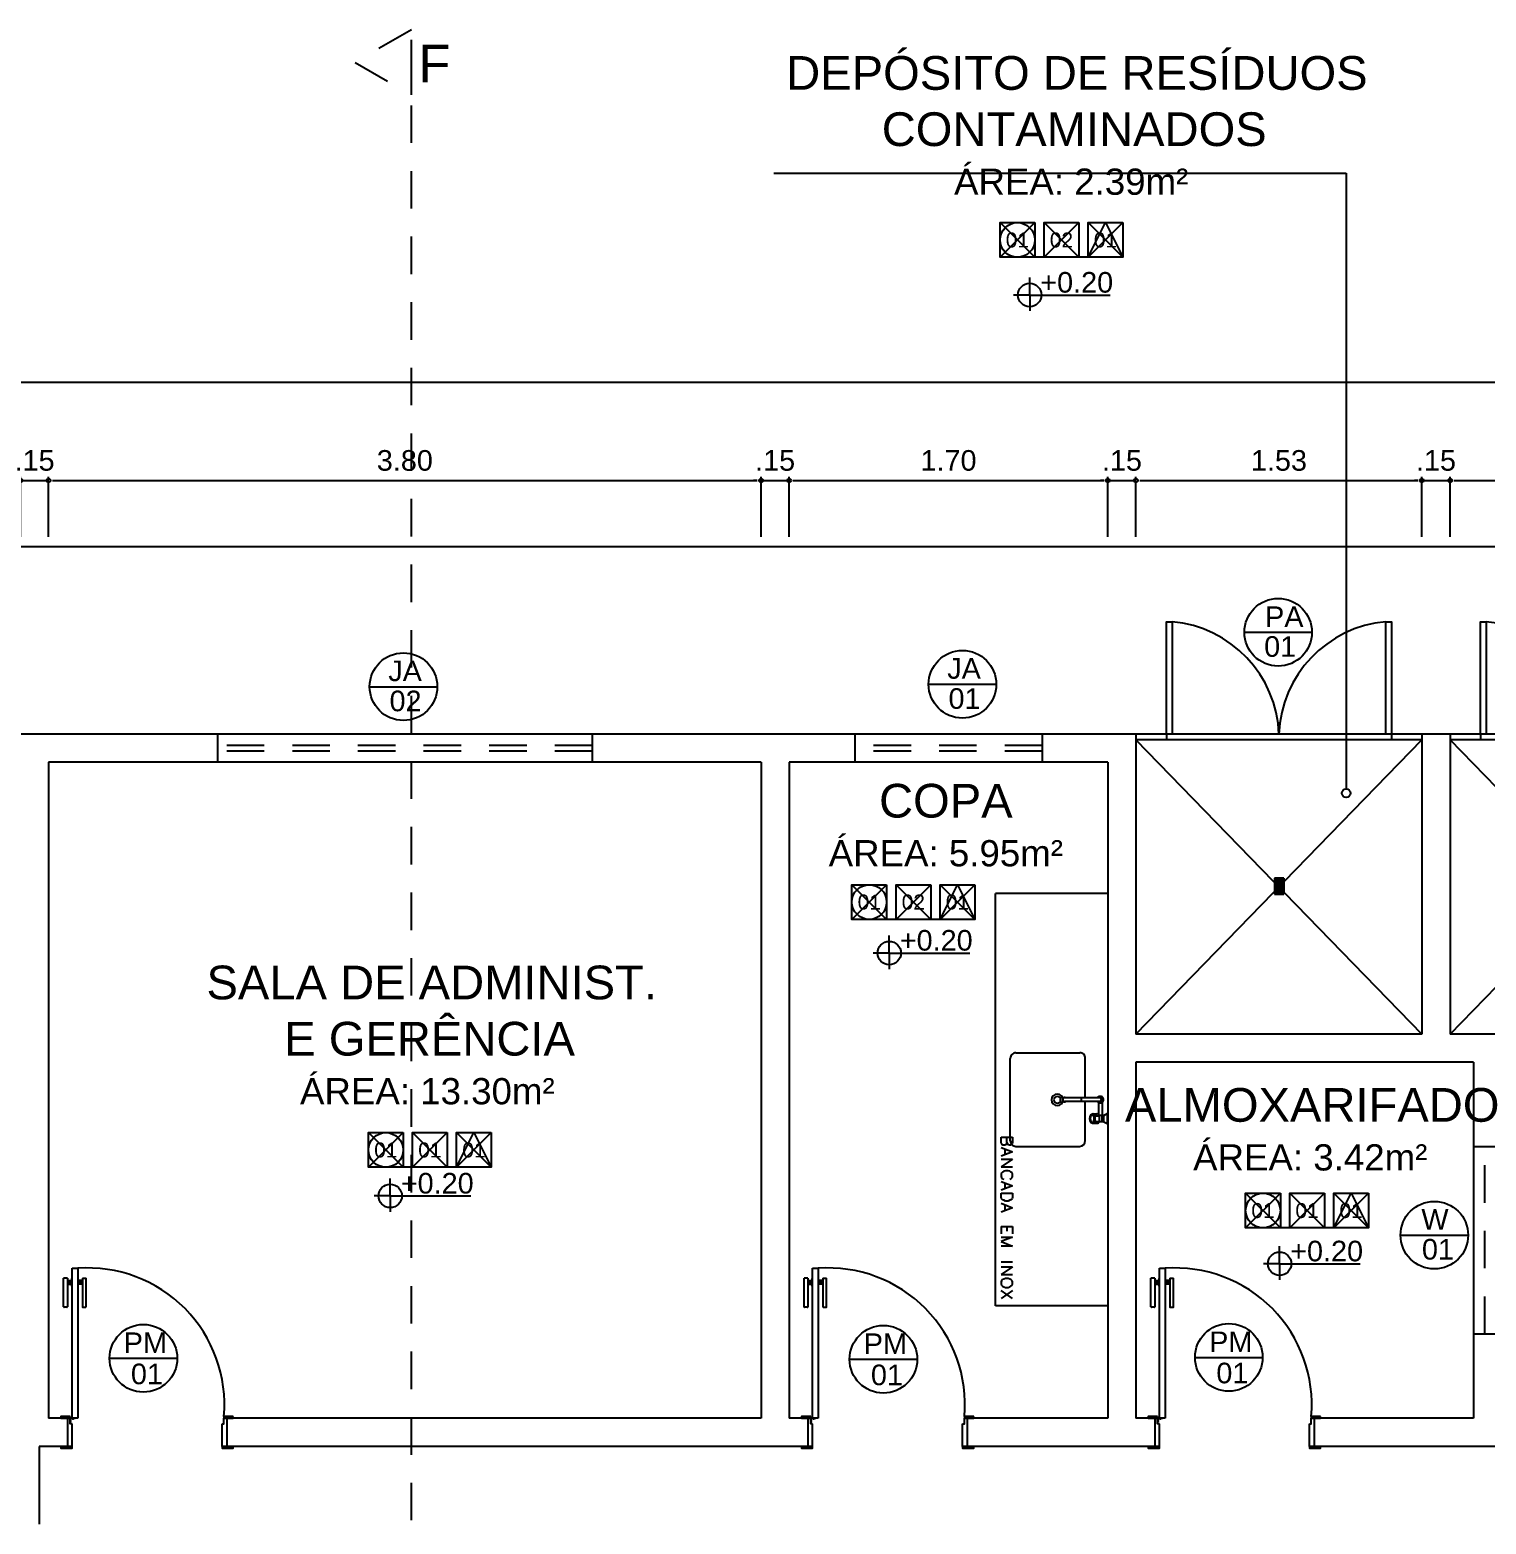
# Model space of a CAD drawing. Header units: millimetres. Extents: x 2125 to 3408, y 1171 to 1686.
# Drawn here: x 2450.93 to 2458.7, y 1530.82 to 1538.79 of the extents above; entities that cross this region are included whole.
import ezdxf
from ezdxf.enums import TextEntityAlignment as Align

# ---------------------------------------------------------------- set-up
doc = ezdxf.new("R2010")
doc.units = ezdxf.units.MM
doc.linetypes.add('CONTORNO_QUADRO_T', pattern=[0.35, 0.2, -0.15])
for name, color, linetype in [('APCOZ', 7, 'Continuous'), ('APCOZ-I', 251, 'Continuous'), ('at_Entity', 7, 'Continuous'), ('CALÇADA', 252, 'Continuous'), ('cotas', 7, 'Continuous'), ('ESQUADRIA', 3, 'Continuous'), ('ESQUADRIAS', 7, 'Continuous'), ('Esquadrias portas', 7, 'Continuous'), ('Esquadrias_Portas', 2, 'Continuous'), ('JANELA2', 1, 'Continuous'), ('Layout_Equipamentos', 7, 'Continuous'), ('linha de corte', 1, 'Continuous'), ('PAREDE', 4, 'Continuous'), ('TEXTO01', 7, 'Continuous'), ('TEXTO02', 3, 'Continuous'), ('TEXTO03', 2, 'Continuous'), ('TEXTO_ESP_FORRO', 62, 'Continuous'), ('TEXTO_ESP_PAREDES', 10, 'Continuous'), ('TEXTO_ESP_PISO', 150, 'Continuous'), ('VIDRO', 7, 'Continuous')]:
    doc.layers.add(name, color=color, linetype=linetype)
doc.styles.add('ARIAL', font='sanss___.ttf')
doc.styles.add('ROMANS', font='arial.ttf')
doc.styles.add('TEXTO1', font='swissko.ttf', dxfattribs={"width": 0.6, "height": 0.1})
doc.dimstyles.new('ESCALA75', dxfattribs={"dimtxt": 0.11, "dimasz": 0.02, "dimexe": 0.02, "dimexo": 0.04, "dimgap": 0.05, "dimtad": 1, "dimzin": 4, "dimdsep": 46, "dimtxsty": 'ROMANS', "dimblk1": 'PPC', "dimblk2": 'PPC', "dimsah": 1, "dimcen": 0.02, "dimclrd": 7, "dimclre": 7, "dimclrt": 3, "dimazin": 1, "dimtfac": 1, "dimtix": 1, "dimtmove": 0, "dimatfit": 3, "dimldrblk": 'PPC', "dimfxl": 0, "dimtolj": 1, "dimtzin": 12, "dimarcsym": 0})

# ---------------------------------------------------------------- blocks, each defined once
blk = doc.blocks.new('P80_02')
at = {"layer": 'ESQUADRIAS', "color": 3, "linetype": 'Continuous'}
for p, q in [((-0.02, 0.6698), (-0.02, 0.8215)), ((0, 0.8215), (0, 0.6698)), ((0.023, 0.78), (0.023, 0.82)), ((0.057, 0.78), (0.057, 0.82)), ((0.08, 0.8215), (0.08, 0.6698)), ((0.1, 0.6698), (0.1, 0.8215)), ((-0.0035, 0.6668), (-0.0175, 0.6668)), ((0.0835, 0.6668), (0.0975, 0.6668))]:
    blk.add_line(p, q, dxfattribs=at)
at = {"layer": 'ESQUADRIAS', "color": 3}
for p, q in [((0, 0.8215), (-0.02, 0.8215)), ((0, 0.81), (0.023, 0.81)), ((0, 0.8), (0.023, 0.8)), ((0.023, 0.82), (0.025, 0.82)), ((0.057, 0.82), (0.055, 0.82)), ((0.08, 0.81), (0.057, 0.81)), ((0.08, 0.8), (0.057, 0.8)), ((0.08, 0.8215), (0.1, 0.8215)), ((0, 0.79), (0.023, 0.79)), ((0.023, 0.78), (0.025, 0.78)), ((0.057, 0.78), (0.055, 0.78)), ((0.08, 0.79), (0.057, 0.79))]:
    blk.add_line(p, q, dxfattribs=at)
at = {"layer": 'ESQUADRIAS', "color": 2}
for p, q in [((0.025, 0.075), (0.025, 0.875)), ((0.025, 0.875), (0.055, 0.875)), ((0.055, 0.875), (0.055, 0.075)), ((0.055, 0.075), (0.025, 0.075))]:
    blk.add_line(p, q, dxfattribs=at)
at = {"layer": 'ESQUADRIAS'}
for p, q in [((0.0165, 0.0585), (0.0165, 0.0615)), ((0.0315, 0.0735), (0.0285, 0.0735))]:
    blk.add_line(p, q, dxfattribs=at)
at = {"layer": 'ESQUADRIAS', "color": 3}
for points in [[(0.015, 0.085), (-0.035, 0.085), (-0.035, 0.075), (0.015, 0.075)], [(0.885, 0.085), (0.835, 0.085), (0.835, 0.075), (0.885, 0.075)], [(0.025, -0.075), (0, -0.075), (-0.035, -0.075), (-0.035, -0.085), (0.025, -0.085)], [(0.885, -0.075), (0.825, -0.075), (0.825, -0.085), (0.885, -0.085)]]:
    blk.add_lwpolyline(points, close=True, dxfattribs=at)
at = {"layer": 'ESQUADRIAS', "color": 2}
for points in [[(0.025, 0.045), (0.015, 0.045), (0.015, 0.075), (0, 0.075), (0, -0.075), (0.025, -0.075)], [(0.825, 0.045), (0.835, 0.045), (0.835, 0.075), (0.85, 0.075), (0.85, -0.075), (0.825, -0.075)]]:
    blk.add_lwpolyline(points, close=True, dxfattribs=at)
at = {"layer": 'ESQUADRIAS', "color": 1}
for points in [[(0.016, 0.0705, -0.236068), (0.015, 0.0725), (0.015, 0.07), (0.015, 0.05), (0.016, 0.05)], [(0.0195, 0.074, 0.236068), (0.0175, 0.075), (0.02, 0.075), (0.04, 0.075), (0.04, 0.074)]]:
    blk.add_lwpolyline(points, format="xyb", close=True, dxfattribs=at)
at = {"layer": 'ESQUADRIAS'}
for points in [[(0.0173, 0.0625), (0.0165, 0.0615), (0.016, 0.0615)], [(0.0173, 0.0575), (0.0165, 0.0585), (0.016, 0.0585)], [(0.0173, 0.0596), (0.0175, 0.0596), (0.0175, 0.0575), (0.0173, 0.0575), (0.0173, 0.0625), (0.0175, 0.0625), (0.0175, 0.0604), (0.0173, 0.0604)], [(0.0275, 0.0727), (0.0285, 0.0735), (0.0285, 0.074)], [(0.0304, 0.0727), (0.0304, 0.0725), (0.0325, 0.0725), (0.0325, 0.0727), (0.0275, 0.0727), (0.0275, 0.0725), (0.0296, 0.0725), (0.0296, 0.0727)], [(0.0325, 0.0727), (0.0315, 0.0735), (0.0315, 0.074)]]:
    blk.add_lwpolyline(points, dxfattribs=at)
at = {"layer": 'ESQUADRIAS', "color": 1}
blk.add_circle((0.0175, 0.0725), 0.0025, dxfattribs=at)
at = {"layer": 'ESQUADRIAS'}
blk.add_arc((0.1085, 0.1477), 0.7292, 355.06362, 94.20651, dxfattribs=at)
at = {"layer": 'ESQUADRIAS', "color": 3, "linetype": 'Continuous'}
for centre, start, end in [((-0.017, 0.6698), 180, 260.53768), ((-0.003, 0.6698), 260.53768, 360), ((0.083, 0.6698), 180, 279.46232), ((0.097, 0.6698), 279.46232, 0)]:
    blk.add_arc(centre, 0.003, start, end, dxfattribs=at)
blk = doc.blocks.new('PPC')
at = {"color": 2}
blk.add_circle((0, 0), 0.5, dxfattribs=at)
blk = doc.blocks.new('*D50')
at = {"layer": 'cotas', "color": 7, "lineweight": -2, "transparency": 16777216}
for p, q in [((2450.8637, 1536.385), (2450.8437, 1536.385)), ((2450.8837, 1536.085), (2450.8837, 1536.405)), ((2450.8837, 1536.385), (2451.0337, 1536.385)), ((2451.0337, 1536.085), (2451.0337, 1536.405)), ((2451.0537, 1536.385), (2451.0737, 1536.385))]:
    blk.add_line(p, q, dxfattribs=at)
at = {"layer": 'DEFPOINTS', "color": 0, "transparency": 16777216}
for p in [(2451.0337, 1536.385), (2450.8837, 1535.9848), (2451.0337, 1535.9848)]:
    blk.add_point(p, dxfattribs=at)
at = {"layer": 'cotas', "color": 7, "lineweight": -2, "transparency": 16777216, "xscale": 0.02, "yscale": 0.02, "zscale": 0.02}
blk.add_blockref('PPC', (2450.8837, 1536.385), dxfattribs=at)
at = {"layer": 'cotas', "color": 7, "lineweight": -2, "transparency": 16777216, "xscale": 0.02, "yscale": 0.02, "zscale": 0.02, "rotation": 180}
blk.add_blockref('PPC', (2451.0337, 1536.385), dxfattribs=at)
at = {"layer": 'cotas', "color": 3, "transparency": 16777216, "insert": (2450.9587, 1536.4912), "char_height": 0.11, "attachment_point": 5, "style": 'ROMANS'}
blk.add_mtext('\\A1;.15', dxfattribs=at)
blk = doc.blocks.new('*D51')
at = {"layer": 'cotas', "color": 7, "lineweight": -2, "transparency": 16777216}
for p, q in [((2451.0337, 1536.085), (2451.0337, 1536.405)), ((2451.0537, 1536.385), (2454.8137, 1536.385)), ((2454.8337, 1536.085), (2454.8337, 1536.405))]:
    blk.add_line(p, q, dxfattribs=at)
at = {"layer": 'DEFPOINTS', "color": 0, "transparency": 16777216}
for p in [(2454.8337, 1536.385), (2451.0337, 1535.9848), (2454.8337, 1535.9848)]:
    blk.add_point(p, dxfattribs=at)
at = {"layer": 'cotas', "color": 7, "lineweight": -2, "transparency": 16777216, "xscale": 0.02, "yscale": 0.02, "zscale": 0.02, "rotation": 180}
blk.add_blockref('PPC', (2451.0337, 1536.385), dxfattribs=at)
at = {"layer": 'cotas', "color": 7, "lineweight": -2, "transparency": 16777216, "xscale": 0.02, "yscale": 0.02, "zscale": 0.02}
blk.add_blockref('PPC', (2454.8337, 1536.385), dxfattribs=at)
at = {"layer": 'cotas', "color": 3, "transparency": 16777216, "insert": (2452.9337, 1536.4912), "char_height": 0.11, "attachment_point": 5, "style": 'ROMANS'}
blk.add_mtext('\\A1;3.80', dxfattribs=at)
blk = doc.blocks.new('*D52')
at = {"layer": 'cotas', "color": 7, "lineweight": -2, "transparency": 16777216}
for p, q in [((2454.8137, 1536.385), (2454.7937, 1536.385)), ((2454.8337, 1536.085), (2454.8337, 1536.405)), ((2454.8337, 1536.385), (2454.9837, 1536.385)), ((2454.9837, 1536.085), (2454.9837, 1536.405)), ((2455.0037, 1536.385), (2455.0237, 1536.385))]:
    blk.add_line(p, q, dxfattribs=at)
at = {"layer": 'DEFPOINTS', "color": 0, "transparency": 16777216}
for p in [(2454.9837, 1536.385), (2454.8337, 1535.9848), (2454.9837, 1535.9848)]:
    blk.add_point(p, dxfattribs=at)
at = {"layer": 'cotas', "color": 7, "lineweight": -2, "transparency": 16777216, "xscale": 0.02, "yscale": 0.02, "zscale": 0.02}
blk.add_blockref('PPC', (2454.8337, 1536.385), dxfattribs=at)
at = {"layer": 'cotas', "color": 7, "lineweight": -2, "transparency": 16777216, "xscale": 0.02, "yscale": 0.02, "zscale": 0.02, "rotation": 180}
blk.add_blockref('PPC', (2454.9837, 1536.385), dxfattribs=at)
at = {"layer": 'cotas', "color": 3, "transparency": 16777216, "insert": (2454.9087, 1536.4912), "char_height": 0.11, "attachment_point": 5, "style": 'ROMANS'}
blk.add_mtext('\\A1;.15', dxfattribs=at)
blk = doc.blocks.new('*D53')
at = {"layer": 'cotas', "color": 7, "lineweight": -2, "transparency": 16777216}
for p, q in [((2454.9837, 1536.085), (2454.9837, 1536.405)), ((2455.0037, 1536.385), (2456.6637, 1536.385)), ((2456.6837, 1536.085), (2456.6837, 1536.405))]:
    blk.add_line(p, q, dxfattribs=at)
at = {"layer": 'DEFPOINTS', "color": 0, "transparency": 16777216}
for p in [(2456.6837, 1536.385), (2454.9837, 1535.9848), (2456.6837, 1535.9848)]:
    blk.add_point(p, dxfattribs=at)
at = {"layer": 'cotas', "color": 7, "lineweight": -2, "transparency": 16777216, "xscale": 0.02, "yscale": 0.02, "zscale": 0.02, "rotation": 180}
blk.add_blockref('PPC', (2454.9837, 1536.385), dxfattribs=at)
at = {"layer": 'cotas', "color": 7, "lineweight": -2, "transparency": 16777216, "xscale": 0.02, "yscale": 0.02, "zscale": 0.02}
blk.add_blockref('PPC', (2456.6837, 1536.385), dxfattribs=at)
at = {"layer": 'cotas', "color": 3, "transparency": 16777216, "insert": (2455.8337, 1536.4912), "char_height": 0.11, "attachment_point": 5, "style": 'ROMANS'}
blk.add_mtext('\\A1;1.70', dxfattribs=at)
blk = doc.blocks.new('*D54')
at = {"layer": 'cotas', "color": 7, "lineweight": -2, "transparency": 16777216}
for p, q in [((2456.6637, 1536.385), (2456.6437, 1536.385)), ((2456.6837, 1536.085), (2456.6837, 1536.405)), ((2456.6837, 1536.385), (2456.8337, 1536.385)), ((2456.8337, 1536.085), (2456.8337, 1536.405)), ((2456.8537, 1536.385), (2456.8737, 1536.385))]:
    blk.add_line(p, q, dxfattribs=at)
at = {"layer": 'DEFPOINTS', "color": 0, "transparency": 16777216}
for p in [(2456.8337, 1536.385), (2456.6837, 1535.9848), (2456.8337, 1535.984)]:
    blk.add_point(p, dxfattribs=at)
at = {"layer": 'cotas', "color": 7, "lineweight": -2, "transparency": 16777216, "xscale": 0.02, "yscale": 0.02, "zscale": 0.02}
blk.add_blockref('PPC', (2456.6837, 1536.385), dxfattribs=at)
at = {"layer": 'cotas', "color": 7, "lineweight": -2, "transparency": 16777216, "xscale": 0.02, "yscale": 0.02, "zscale": 0.02, "rotation": 180}
blk.add_blockref('PPC', (2456.8337, 1536.385), dxfattribs=at)
at = {"layer": 'cotas', "color": 3, "transparency": 16777216, "insert": (2456.7587, 1536.4912), "char_height": 0.11, "attachment_point": 5, "style": 'ROMANS'}
blk.add_mtext('\\A1;.15', dxfattribs=at)
blk = doc.blocks.new('*D55')
at = {"layer": 'cotas', "color": 7, "lineweight": -2, "transparency": 16777216}
for p, q in [((2456.8337, 1536.085), (2456.8337, 1536.405)), ((2456.8537, 1536.385), (2458.3387, 1536.385)), ((2458.3587, 1536.085), (2458.3587, 1536.405))]:
    blk.add_line(p, q, dxfattribs=at)
at = {"layer": 'DEFPOINTS', "color": 0, "transparency": 16777216}
for p in [(2458.3587, 1536.385), (2456.8337, 1535.984), (2458.3587, 1536.0247)]:
    blk.add_point(p, dxfattribs=at)
at = {"layer": 'cotas', "color": 7, "lineweight": -2, "transparency": 16777216, "xscale": 0.02, "yscale": 0.02, "zscale": 0.02, "rotation": 180}
blk.add_blockref('PPC', (2456.8337, 1536.385), dxfattribs=at)
at = {"layer": 'cotas', "color": 7, "lineweight": -2, "transparency": 16777216, "xscale": 0.02, "yscale": 0.02, "zscale": 0.02}
blk.add_blockref('PPC', (2458.3587, 1536.385), dxfattribs=at)
at = {"layer": 'cotas', "color": 3, "transparency": 16777216, "insert": (2457.5962, 1536.4912), "char_height": 0.11, "attachment_point": 5, "style": 'ROMANS'}
blk.add_mtext('\\A1;1.53', dxfattribs=at)
blk = doc.blocks.new('*D56')
at = {"layer": 'cotas', "color": 7, "lineweight": -2, "transparency": 16777216}
for p, q in [((2458.3387, 1536.385), (2458.3187, 1536.385)), ((2458.3587, 1536.085), (2458.3587, 1536.405)), ((2458.3587, 1536.385), (2458.5087, 1536.385)), ((2458.5087, 1536.085), (2458.5087, 1536.405)), ((2458.5287, 1536.385), (2458.5487, 1536.385))]:
    blk.add_line(p, q, dxfattribs=at)
at = {"layer": 'DEFPOINTS', "color": 0, "transparency": 16777216}
for p in [(2458.5087, 1536.385), (2458.3587, 1536.0247), (2458.5087, 1536.0369)]:
    blk.add_point(p, dxfattribs=at)
at = {"layer": 'cotas', "color": 7, "lineweight": -2, "transparency": 16777216, "xscale": 0.02, "yscale": 0.02, "zscale": 0.02}
blk.add_blockref('PPC', (2458.3587, 1536.385), dxfattribs=at)
at = {"layer": 'cotas', "color": 7, "lineweight": -2, "transparency": 16777216, "xscale": 0.02, "yscale": 0.02, "zscale": 0.02, "rotation": 180}
blk.add_blockref('PPC', (2458.5087, 1536.385), dxfattribs=at)
at = {"layer": 'cotas', "color": 3, "transparency": 16777216, "insert": (2458.4337, 1536.4912), "char_height": 0.11, "attachment_point": 5, "style": 'ROMANS'}
blk.add_mtext('\\A1;.15', dxfattribs=at)
blk = doc.blocks.new('*D57')
at = {"layer": 'cotas', "color": 7, "lineweight": -2, "transparency": 16777216}
for p, q in [((2458.5087, 1536.085), (2458.5087, 1536.405)), ((2458.5287, 1536.385), (2460.0137, 1536.385)), ((2460.0337, 1536.1448), (2460.0337, 1536.405))]:
    blk.add_line(p, q, dxfattribs=at)
at = {"layer": 'DEFPOINTS', "color": 0, "transparency": 16777216}
for p in [(2460.0337, 1536.385), (2460.0337, 1536.1048), (2458.5087, 1536.0369)]:
    blk.add_point(p, dxfattribs=at)
at = {"layer": 'cotas', "color": 7, "lineweight": -2, "transparency": 16777216, "xscale": 0.02, "yscale": 0.02, "zscale": 0.02, "rotation": 180}
blk.add_blockref('PPC', (2458.5087, 1536.385), dxfattribs=at)
at = {"layer": 'cotas', "color": 7, "lineweight": -2, "transparency": 16777216, "xscale": 0.02, "yscale": 0.02, "zscale": 0.02}
blk.add_blockref('PPC', (2460.0337, 1536.385), dxfattribs=at)
at = {"layer": 'cotas', "color": 3, "transparency": 16777216, "insert": (2459.2712, 1536.4912), "char_height": 0.11, "attachment_point": 5, "style": 'ROMANS'}
blk.add_mtext('\\A1;1.53', dxfattribs=at)
blk = doc.blocks.new('new block20')
at = {"layer": 'at_Entity', "color": 0}
for p, q in [((0.0265, 0.0476), (-0.0243, 0.0476)), ((-0.0243, 0.0476), (-0.0243, -0.0391)), ((0.0265, 0.0391), (-0.0243, 0.0391)), ((0.0265, 0.0307), (-0.0243, 0.0307)), ((0.0265, 0.0201), (-0.0243, 0.0201)), ((0.0265, 0.0095), (-0.0243, 0.0095)), ((0.0265, 0.0011), (-0.0243, 0.0011)), ((0.0265, 0.0476), (0.0265, -0.0391)), ((0.0265, -0.0095), (-0.0243, -0.0095)), ((0.0265, -0.0201), (-0.0243, -0.0201)), ((0.0265, -0.0307), (-0.0243, -0.0307)), ((-0.0243, -0.0391), (0.0265, -0.0391))]:
    blk.add_line(p, q, dxfattribs=at)
blk = doc.blocks.new('Esp_Pis_Par_For_Esc100')
at = {"layer": 'DEFPOINTS'}
for p, q in [((0, 0.37), (0.37, 0)), ((0.37, 0.37), (0, 0)), ((0.47, 0.37), (0.84, 0)), ((0.84, 0.37), (0.47, 0)), ((0.94, 0.37), (1.31, 0)), ((1.31, 0.37), (0.94, 0)), ((0.47, 0), (0.37, 0)), ((0.94, 0), (0.84, 0))]:
    blk.add_line(p, q, dxfattribs=at)
for points in [[(0.37, 0.37), (0.37, 0), (0, 0), (0, 0.37)], [(1.31, 0.37), (1.31, 0), (0.94, 0), (0.94, 0.37)]]:
    blk.add_lwpolyline(points, close=True, dxfattribs=at)
at = {"layer": 'TEXTO_ESP_FORRO'}
blk.add_lwpolyline([(0.94, 0), (1.125, 0.37), (1.31, 0)], close=True, dxfattribs=at)
at = {"layer": 'TEXTO_ESP_PAREDES'}
blk.add_lwpolyline([(0.84, 0.37), (0.84, 0), (0.47, 0), (0.47, 0.37)], close=True, dxfattribs=at)
at = {"layer": 'TEXTO_ESP_PISO'}
blk.add_circle((0.185, 0.185), 0.185, dxfattribs=at)
at = {"layer": 'TEXTO_ESP_FORRO', "color": 3, "linetype": 'ByBlock', "style": 'ARIAL', "text_generation_flag": 6}
blk.add_attdef('FOR', text='', height=0.16, rotation=180, dxfattribs=at).set_placement((1.125, 0.185), align=Align.MIDDLE_CENTER)
at = {"layer": 'TEXTO_ESP_PAREDES', "color": 3, "linetype": 'ByBlock', "ltscale": 0.0001, "style": 'ARIAL', "text_generation_flag": 6}
blk.add_attdef('PAR', text='', height=0.16, rotation=180, dxfattribs=at).set_placement((0.655, 0.185), align=Align.MIDDLE_CENTER)
at = {"layer": 'TEXTO_ESP_PISO', "color": 3, "linetype": 'ByBlock', "style": 'ARIAL', "text_generation_flag": 6}
blk.add_attdef('PIS', text='', height=0.16, rotation=180, dxfattribs=at).set_placement((0.185, 0.185), align=Align.MIDDLE_CENTER)
blk = doc.blocks.new('*D265')
at = {"layer": 'cotas', "color": 7, "lineweight": -2, "transparency": 16777216}
for p, q in [((2415.3837, 1536.6093), (2415.3837, 1536.9293)), ((2415.4037, 1536.9093), (2460.1637, 1536.9093)), ((2460.1837, 1536.6093), (2460.1837, 1536.9293))]:
    blk.add_line(p, q, dxfattribs=at)
at = {"layer": 'DEFPOINTS', "color": 0, "transparency": 16777216}
for p in [(2460.1837, 1536.9093), (2415.3837, 1535.031), (2460.1837, 1535.031)]:
    blk.add_point(p, dxfattribs=at)
at = {"layer": 'cotas', "color": 7, "lineweight": -2, "transparency": 16777216, "xscale": 0.02, "yscale": 0.02, "zscale": 0.02, "rotation": 180}
blk.add_blockref('PPC', (2415.3837, 1536.9093), dxfattribs=at)
at = {"layer": 'cotas', "color": 7, "lineweight": -2, "transparency": 16777216, "xscale": 0.02, "yscale": 0.02, "zscale": 0.02}
blk.add_blockref('PPC', (2460.1837, 1536.9093), dxfattribs=at)
at = {"layer": 'cotas', "color": 3, "transparency": 16777216, "insert": (2437.7837, 1537.0154), "char_height": 0.11, "attachment_point": 5, "style": 'ROMANS'}
blk.add_mtext('\\A1;44.80', dxfattribs=at)
blk = doc.blocks.new('new block4')
at = {"layer": 'TEXTO01'}
h = blk.add_hatch(dxfattribs=at)
h.set_pattern_fill('ANGLE', color=256)
h.set_pattern_definition([(0, (-2260.456, -913.906), (0, 6.985), [5.08, -1.905]), (90, (-2260.456, -913.906), (-6.985, 4e-16), [5.08, -1.905])])
h.paths.add_polyline_path([(0, 0), (0, -0.0624, 0.414214), (0.0624, 0)])
h.paths.add_polyline_path([(0, 0), (0, 0.0624, 0.414214), (-0.0624, 0)])
for q in [(0, 0.093), (-0.0862, 0), (0.4292, 0), (0, -0.0852)]:
    blk.add_line((0, 0), q, dxfattribs=at)
blk.add_circle((0, 0), 0.0624, dxfattribs=at)

msp = doc.modelspace()

# ---------------------------------------------------------------- hatches: boundary and pattern name
at = {"layer": 'TEXTO01'}
h = msp.add_hatch(dxfattribs=at)
h.set_pattern_fill('ANGLE', color=256)
h.set_pattern_definition([(0, (172.7974, 652.111), (0, 6.985), [5.08, -1.905]), (90, (172.7974, 652.111), (-6.985, 4e-16), [5.08, -1.905])])
h.paths.add_polyline_path([(2457.9777, 1534.7167, 1), (2457.932, 1534.7167, 1)])

# ---------------------------------------------------------------- linework, layer by layer
at = {"layer": 'APCOZ'}
for p, q in [((2456.6289, 1533.0911), (2456.4579, 1533.0911)), ((2456.6289, 1533.0711), (2456.4579, 1533.0711)), ((2456.633, 1533.067), (2456.633, 1533.0023)), ((2456.653, 1533.067), (2456.653, 1532.9972)), ((2456.604, 1533.0046), (2456.6256, 1533.0046)), ((2456.604, 1532.9546), (2456.6256, 1532.9546)), ((2456.6622, 1532.962), (2456.6381, 1532.962)), ((2456.6622, 1532.9972), (2456.653, 1532.9972)), ((2456.6622, 1532.9972), (2456.6837, 1533.008)), ((2456.6622, 1532.962), (2456.6837, 1532.9512))]:
    msp.add_line(p, q, dxfattribs=at)
at = {"layer": 'APCOZ', "linetype": 'Continuous'}
for points in [[(2456.6035, 1533.0046, 0), (2456.6003, 1533.0041, 0), (2456.5973, 1533.0027, 0), (2456.5944, 1533.0006, 0), (2456.5919, 1532.9978, 0), (2456.5898, 1532.9945, 0), (2456.5881, 1532.9906, 0), (2456.587, 1532.9863, 0), (2456.5864, 1532.9819, 0), (2456.5864, 1532.9773, 0), (2456.587, 1532.9729, 0), (2456.5881, 1532.9686, 0), (2456.5898, 1532.9648, 0), (2456.5919, 1532.9614, 0), (2456.5944, 1532.9586, 0), (2456.5973, 1532.9565, 0), (2456.6003, 1532.9551, 0), (2456.6035, 1532.9546, 0)], [(2456.633, 1533.0023, 0), (2456.6316, 1533.0031, 0), (2456.6301, 1533.0038, 0), (2456.6286, 1533.0042, 0), (2456.6271, 1533.0045, 0), (2456.6256, 1533.0046, 0)], [(2456.6256, 1532.9546, 0), (2456.6283, 1532.9549, 0), (2456.631, 1532.9558, 0), (2456.6336, 1532.9574, 0), (2456.636, 1532.9594, 0), (2456.6381, 1532.962, 0)]]:
    msp.add_polyline3d(points, dxfattribs=at)
at = {"layer": 'APCOZ'}
for centre, radius, start, end in [((2456.453, 1533.0811), 0.0112, 63.72082, 296.27918), ((2456.643, 1533.0811), 0.0173, 125.4187, 144.58128), ((2456.643, 1533.0811), 0.0173, 215.41872, 234.5813), ((2456.643, 1533.0811), 0.0173, 54.5813, 125.4187), ((2456.643, 1533.0811), 0.0173, 305.4187, 54.5813)]:
    msp.add_arc(centre, radius, start, end, dxfattribs=at)
at = {"layer": 'APCOZ-I'}
for p, q in [((2456.4579, 1533.0911), (2456.453, 1533.0911)), ((2456.4579, 1533.0711), (2456.453, 1533.0711)), ((2456.6466, 1533.0911), (2456.6289, 1533.0911)), ((2456.6466, 1533.0711), (2456.6289, 1533.0711)), ((2456.6177, 1532.9953), (2456.6391, 1532.9953)), ((2456.6177, 1532.964), (2456.6391, 1532.964)), ((2456.653, 1532.9972), (2456.6381, 1532.9972)), ((2456.6622, 1532.962), (2456.6622, 1532.9972))]:
    msp.add_line(p, q, dxfattribs=at)
at = {"layer": 'APCOZ-I', "linetype": 'Continuous'}
for points in [[(2456.6003, 1532.9601, 0), (2456.6025, 1532.9605, 0), (2456.6046, 1532.9617, 0), (2456.6065, 1532.9636, 0), (2456.6081, 1532.9662, 0), (2456.6094, 1532.9693, 0), (2456.6104, 1532.9728, 0), (2456.6109, 1532.9767, 0), (2456.611, 1532.9806, 0), (2456.6107, 1532.9845, 0), (2456.6099, 1532.9882, 0), (2456.6088, 1532.9915, 0), (2456.6073, 1532.9944, 0), (2456.6055, 1532.9966, 0), (2456.6035, 1532.9982, 0), (2456.6014, 1532.999, 0), (2456.5993, 1532.999, 0), (2456.5971, 1532.9982, 0), (2456.5952, 1532.9966, 0), (2456.5934, 1532.9944, 0), (2456.5919, 1532.9915, 0), (2456.5908, 1532.9882, 0), (2456.59, 1532.9845, 0), (2456.5897, 1532.9806, 0), (2456.5898, 1532.9767, 0), (2456.5903, 1532.9728, 0), (2456.5913, 1532.9693, 0), (2456.5926, 1532.9662, 0), (2456.5942, 1532.9636, 0), (2456.5961, 1532.9617, 0), (2456.5982, 1532.9605, 0), (2456.6003, 1532.9601, 0)], [(2456.6035, 1532.9546, 0), (2456.6065, 1532.9549, 0), (2456.6095, 1532.9559, 0), (2456.6123, 1532.9576, 0), (2456.6149, 1532.96, 0), (2456.6171, 1532.963, 0)], [(2456.6171, 1532.9962, 0), (2456.615, 1532.9991, 0), (2456.6125, 1533.0015, 0), (2456.6098, 1533.0032, 0), (2456.6069, 1533.0042, 0), (2456.604, 1533.0046, 0)], [(2456.6381, 1532.9972, 0), (2456.6372, 1532.9984, 0), (2456.6362, 1532.9995, 0), (2456.6352, 1533.0006, 0), (2456.6341, 1533.0015, 0), (2456.633, 1533.0023, 0)], [(2456.6388, 1532.996, 0), (2456.6387, 1532.9963, 0), (2456.6385, 1532.9965, 0), (2456.6384, 1532.9967, 0), (2456.6382, 1532.997, 0), (2456.6381, 1532.9972, 0)], [(2456.6381, 1532.962, 0), (2456.6382, 1532.9622, 0), (2456.6384, 1532.9625, 0), (2456.6385, 1532.9627, 0), (2456.6387, 1532.9629, 0), (2456.6388, 1532.9632, 0)]]:
    msp.add_polyline3d(points, dxfattribs=at)
at = {"layer": 'APCOZ-I'}
for centre, radius, start, end in [((2456.453, 1533.0811), 0.01, 90, 270), ((2456.5195, 1533.0811), 0.0233, 334.55551, 25.44449), ((2456.643, 1533.0811), 0.0173, 234.5813, 305.4187), ((2456.643, 1533.0811), 0.0126, 232.25181, 127.74819), ((2456.6256, 1533.0811), 0.0233, 334.55551, 25.44449), ((2456.6473, 1532.9796), 0.0335, 153.97489, 206.02511), ((2456.6154, 1532.9952), 0.002, 333.97489, 32.15591), ((2456.6154, 1532.964), 0.002, 327.84409, 26.02511), ((2456.6919, 1532.9796), 0.0549, 164.31395, 195.68605), ((2456.6371, 1532.995), 0.002, 344.31395, 31.56748), ((2456.6371, 1532.9642), 0.002, 328.43251, 15.68606), ((2456.7332, 1532.9796), 0.0816, 167.53823, 192.46177), ((2456.9589, 1532.9796), 0.2786, 174.37523, 185.62477)]:
    msp.add_arc(centre, radius, start, end, dxfattribs=at)
at = {"layer": 'at_Entity', "color": 0}
for p, q in [((2456.6837, 1534.181), (2456.0849, 1534.181)), ((2456.0849, 1531.981), (2456.0849, 1534.181)), ((2456.1632, 1532.8612), (2456.1632, 1533.3014)), ((2456.1928, 1533.331), (2456.5335, 1533.331)), ((2456.5631, 1533.0911), (2456.5631, 1533.3014)), ((2456.5631, 1532.8612), (2456.5631, 1533.0711)), ((2456.1137, 1532.8531), (2456.1137, 1532.8806)), ((2456.1137, 1532.8806), (2456.1751, 1532.8806)), ((2456.1455, 1532.8531), (2456.1455, 1532.8806)), ((2456.1751, 1532.8806), (2456.1751, 1532.8531)), ((2456.1158, 1532.8447), (2456.1137, 1532.8531)), ((2456.1137, 1532.8256), (2456.1751, 1532.8023)), ((2456.1751, 1532.8023), (2456.1137, 1532.7791)), ((2456.1201, 1532.8404), (2456.1158, 1532.8447)), ((2456.1243, 1532.8383), (2456.1201, 1532.8404)), ((2456.1349, 1532.8383), (2456.1243, 1532.8383)), ((2456.1391, 1532.8404), (2456.1349, 1532.8383)), ((2456.1349, 1532.8171), (2456.1349, 1532.7875)), ((2456.1434, 1532.8447), (2456.1391, 1532.8404)), ((2456.1455, 1532.8531), (2456.1434, 1532.8447)), ((2456.1497, 1532.8447), (2456.1455, 1532.8531)), ((2456.1518, 1532.8404), (2456.1497, 1532.8447)), ((2456.1582, 1532.8383), (2456.1518, 1532.8404)), ((2456.1645, 1532.8383), (2456.1582, 1532.8383)), ((2456.1688, 1532.8404), (2456.1645, 1532.8383)), ((2456.173, 1532.8447), (2456.1688, 1532.8404)), ((2456.1751, 1532.8531), (2456.173, 1532.8447)), ((2456.1928, 1532.8316), (2456.5335, 1532.8316)), ((2456.1137, 1532.7642), (2456.1751, 1532.7642)), ((2456.1751, 1532.7642), (2456.1137, 1532.7219)), ((2456.1137, 1532.7219), (2456.1751, 1532.7219)), ((2456.1158, 1532.6902), (2456.1137, 1532.6838)), ((2456.1137, 1532.6838), (2456.1137, 1532.6711)), ((2456.1137, 1532.6711), (2456.1158, 1532.6648)), ((2456.1137, 1532.6436), (2456.1751, 1532.6204)), ((2456.1222, 1532.6944), (2456.1158, 1532.6902)), ((2456.1158, 1532.6648), (2456.1222, 1532.6584)), ((2456.1285, 1532.6986), (2456.1222, 1532.6944)), ((2456.1222, 1532.6584), (2456.1285, 1532.6563)), ((2456.137, 1532.7008), (2456.1285, 1532.6986)), ((2456.1349, 1532.6352), (2456.1349, 1532.6055)), ((2456.1518, 1532.7008), (2456.137, 1532.7008)), ((2456.1603, 1532.6986), (2456.1518, 1532.7008)), ((2456.1666, 1532.6944), (2456.1603, 1532.6986)), ((2456.1603, 1532.6563), (2456.1666, 1532.6584)), ((2456.173, 1532.6902), (2456.1666, 1532.6944)), ((2456.1666, 1532.6584), (2456.173, 1532.6648)), ((2456.1751, 1532.6838), (2456.173, 1532.6902)), ((2456.173, 1532.6648), (2456.1751, 1532.6711)), ((2456.1751, 1532.6711), (2456.1751, 1532.6838)), ((2456.1751, 1532.6204), (2456.1137, 1532.5971)), ((2456.1137, 1532.5823), (2456.1751, 1532.5823)), ((2456.1137, 1532.5611), (2456.1137, 1532.5823)), ((2456.1158, 1532.5526), (2456.1137, 1532.5611)), ((2456.1222, 1532.5463), (2456.1158, 1532.5526)), ((2456.173, 1532.5526), (2456.1666, 1532.5463)), ((2456.1751, 1532.5611), (2456.173, 1532.5526)), ((2456.1751, 1532.5823), (2456.1751, 1532.5611)), ((2456.1137, 1532.5294), (2456.1751, 1532.504)), ((2456.1751, 1532.504), (2456.1137, 1532.4807)), ((2456.1285, 1532.5442), (2456.1222, 1532.5463)), ((2456.137, 1532.5399), (2456.1285, 1532.5442)), ((2456.1349, 1532.5188), (2456.1349, 1532.4892)), ((2456.1518, 1532.5399), (2456.137, 1532.5399)), ((2456.1603, 1532.5442), (2456.1518, 1532.5399)), ((2456.1666, 1532.5463), (2456.1603, 1532.5442)), ((2456.1137, 1532.4045), (2456.1751, 1532.4045)), ((2456.1137, 1532.4045), (2456.1137, 1532.3643)), ((2456.1455, 1532.4045), (2456.1455, 1532.3791)), ((2456.1751, 1532.4045), (2456.1751, 1532.3643)), ((2456.1137, 1532.3474), (2456.1751, 1532.3474)), ((2456.1751, 1532.3474), (2456.1137, 1532.3241)), ((2456.1137, 1532.3241), (2456.1751, 1532.2987)), ((2456.1751, 1532.2987), (2456.1137, 1532.2987)), ((2456.1751, 1532.2141), (2456.1137, 1532.2141)), ((2456.1137, 1532.1887), (2456.1751, 1532.1887)), ((2456.1751, 1532.1887), (2456.1137, 1532.1485)), ((2456.1137, 1532.1485), (2456.1751, 1532.1485)), ((2456.1158, 1532.1146), (2456.1137, 1532.1083)), ((2456.1137, 1532.1083), (2456.1137, 1532.0977)), ((2456.1137, 1532.0977), (2456.1158, 1532.0913)), ((2456.1222, 1532.121), (2456.1158, 1532.1146)), ((2456.1158, 1532.0913), (2456.1222, 1532.085)), ((2456.1285, 1532.1231), (2456.1222, 1532.121)), ((2456.1222, 1532.085), (2456.1285, 1532.0829)), ((2456.137, 1532.1273), (2456.1285, 1532.1231)), ((2456.1285, 1532.0829), (2456.137, 1532.0786)), ((2456.1518, 1532.1273), (2456.137, 1532.1273)), ((2456.137, 1532.0786), (2456.1518, 1532.0786)), ((2456.1603, 1532.1231), (2456.1518, 1532.1273)), ((2456.1518, 1532.0786), (2456.1603, 1532.0829)), ((2456.1666, 1532.121), (2456.1603, 1532.1231)), ((2456.1603, 1532.0829), (2456.1666, 1532.085)), ((2456.173, 1532.1146), (2456.1666, 1532.121)), ((2456.1666, 1532.085), (2456.173, 1532.0913)), ((2456.1751, 1532.1083), (2456.173, 1532.1146)), ((2456.173, 1532.0913), (2456.1751, 1532.0977)), ((2456.1751, 1532.0977), (2456.1751, 1532.1083)), ((2456.1751, 1532.0617), (2456.1137, 1532.0194)), ((2456.1751, 1532.0194), (2456.1137, 1532.0617)), ((2456.6837, 1531.981), (2456.0849, 1531.981))]:
    msp.add_line(p, q, dxfattribs=at)
for centre, radius, start, end in [((2456.1921, 1533.3021), 0.0289, 88.51608, 181.48392), ((2456.5359, 1533.3038), 0.0273, 354.97241, 95.02759), ((2456.4139, 1533.0802), 0.0307, 90, 180), ((2456.4139, 1533.0802), 0.0307, 360, 90), ((2456.4139, 1533.0802), 0.0307, 180, 270), ((2456.4139, 1533.0802), 0.018, 90, 180), ((2456.4139, 1533.0802), 0.018, 180, 270), ((2456.4139, 1533.0802), 0.018, 360, 90), ((2456.4139, 1533.0802), 0.018, 270, 0), ((2456.4139, 1533.0802), 0.0307, 270, 0), ((2456.1921, 1532.8605), 0.0289, 178.51591, 271.48409), ((2456.5324, 1532.8623), 0.0307, 270, 0)]:
    msp.add_arc(centre, radius, start, end, dxfattribs=at)
at = {"layer": 'CALÇADA', "linetype": 'Continuous'}
msp.add_line((2461.1837, 1536.031), (2414.3837, 1536.031), dxfattribs=at)
at = {"layer": 'ESQUADRIA', "linetype": 'CONTORNO_QUADRO_T'}
for p, q in [((2453.9337, 1534.971), (2451.9337, 1534.971)), ((2453.9337, 1534.941), (2451.9337, 1534.941)), ((2456.3337, 1534.971), (2455.3337, 1534.971)), ((2456.3337, 1534.941), (2455.3337, 1534.941)), ((2458.6937, 1531.831), (2458.6937, 1532.831))]:
    msp.add_line(p, q, dxfattribs=at)
at = {"layer": 'Esquadrias portas'}
for centre, start, end in [((2456.9716, 1535.0083), 2.07786, 84.98454), ((2458.2209, 1535.0083), 95.01546, 177.92214), ((2458.6466, 1535.0083), 2.07786, 84.98454)]:
    msp.add_arc(centre, 0.6251, start, end, dxfattribs=at)
at = {"layer": 'Esquadrias_Portas'}
for p, q in [((2456.9962, 1535.031), (2456.9962, 1535.001)), ((2458.1962, 1535.031), (2458.1962, 1535.001)), ((2458.6712, 1535.031), (2458.6712, 1535.001))]:
    msp.add_line(p, q, dxfattribs=at)
for points in [[(2456.9962, 1535.031), (2456.9962, 1535.631), (2457.0262, 1535.631), (2457.0262, 1535.031), (2456.9962, 1535.031)], [(2458.1662, 1535.031), (2458.1662, 1535.631), (2458.1962, 1535.631), (2458.1962, 1535.031), (2458.1662, 1535.031)], [(2458.6712, 1535.031), (2458.6712, 1535.631), (2458.7012, 1535.631), (2458.7012, 1535.031), (2458.6712, 1535.031)]]:
    msp.add_lwpolyline(points, dxfattribs=at)
at = {"layer": 'JANELA2', "linetype": 'Continuous'}
for p, q in [((2451.9337, 1535.031), (2451.9337, 1534.881)), ((2453.9337, 1535.031), (2453.9337, 1534.881)), ((2455.3337, 1535.031), (2455.3337, 1534.881)), ((2456.3337, 1535.031), (2456.3337, 1534.881))]:
    msp.add_line(p, q, dxfattribs=at)
at = {"layer": 'JANELA2'}
for p, q in [((2458.6337, 1532.831), (2458.7837, 1532.831)), ((2458.6337, 1531.831), (2458.7837, 1531.831))]:
    msp.add_line(p, q, dxfattribs=at)
at = {"layer": 'Layout_Equipamentos'}
for p, q in [((2456.8337, 1535.001), (2458.3587, 1533.431)), ((2456.8337, 1533.431), (2458.3587, 1535.001)), ((2458.5087, 1533.431), (2460.0337, 1535.001)), ((2460.0337, 1533.431), (2458.5087, 1535.001))]:
    msp.add_line(p, q, dxfattribs=at)
at = {"layer": 'linha de corte', "linetype": 'CONTORNO_QUADRO_T'}
msp.add_line((2452.9686, 1514.3862), (2452.9686, 1538.7893), dxfattribs=at)
msp.add_lwpolyline([(2452.6686, 1538.6161), (2452.9686, 1538.4429), (2452.9686, 1538.7893)], close=True, dxfattribs=at)
at = {"layer": 'PAREDE', "linetype": 'Continuous'}
for p, q in [((2456.8337, 1535.031), (2426.7837, 1535.031)), ((2456.8337, 1535.031), (2456.8337, 1533.431)), ((2458.5087, 1535.031), (2458.3587, 1535.031)), ((2458.3587, 1535.031), (2458.3587, 1533.431)), ((2458.5087, 1535.031), (2458.5087, 1533.431)), ((2454.8337, 1534.881), (2451.0337, 1534.881)), ((2451.0337, 1534.881), (2451.0337, 1531.381)), ((2454.8337, 1534.881), (2454.8337, 1531.381)), ((2456.6837, 1534.881), (2454.9837, 1534.881)), ((2454.9837, 1534.881), (2454.9837, 1531.381)), ((2456.6837, 1534.881), (2456.6837, 1531.381)), ((2458.3587, 1533.431), (2456.8337, 1533.431)), ((2460.0337, 1533.431), (2458.5087, 1533.431)), ((2458.6337, 1533.281), (2456.8337, 1533.281)), ((2456.8337, 1533.281), (2456.8337, 1531.381)), ((2458.6337, 1533.281), (2458.6337, 1531.381)), ((2451.0987, 1531.381), (2451.0337, 1531.381)), ((2454.8337, 1531.381), (2452.0187, 1531.381)), ((2455.0487, 1531.381), (2454.9837, 1531.381)), ((2456.6837, 1531.381), (2455.9687, 1531.381)), ((2456.8987, 1531.381), (2456.8337, 1531.381)), ((2458.6337, 1531.381), (2457.8187, 1531.381)), ((2450.9837, 1531.231), (2450.9837, 1530.816)), ((2451.0987, 1531.231), (2450.9837, 1531.231)), ((2455.0487, 1531.231), (2452.0187, 1531.231)), ((2456.8987, 1531.231), (2455.9687, 1531.231)), ((2460.0337, 1531.231), (2457.8187, 1531.231))]:
    msp.add_line(p, q, dxfattribs=at)
at = {"layer": 'TEXTO01'}
for p, q in [((2454.9028, 1538.0245), (2457.9549, 1538.0245)), ((2457.9549, 1538.0245), (2457.9549, 1534.7395)), ((2457.4117, 1535.575), (2457.7725, 1535.575)), ((2452.7461, 1535.2846), (2453.1068, 1535.2846)), ((2455.7277, 1535.2974), (2456.0885, 1535.2974)), ((2458.2447, 1532.3579), (2458.6054, 1532.3579)), ((2451.3588, 1531.7008), (2451.7195, 1531.7008)), ((2455.306, 1531.6956), (2455.6668, 1531.6956)), ((2457.1485, 1531.7057), (2457.5093, 1531.7057))]:
    msp.add_line(p, q, dxfattribs=at)
for centre, radius in [((2457.5921, 1535.575), 0.1804), ((2452.9264, 1535.2846), 0.1804), ((2455.9081, 1535.2974), 0.1804), ((2457.9549, 1534.7167), 0.0228), ((2458.425, 1532.3579), 0.1804), ((2451.5391, 1531.7008), 0.1804), ((2455.4864, 1531.6956), 0.1804), ((2457.3289, 1531.7057), 0.1804)]:
    msp.add_circle(centre, radius, dxfattribs=at)
at = {"layer": 'VIDRO', "linetype": 'Continuous'}
for p, q in [((2458.3587, 1535.031), (2456.8337, 1535.031)), ((2460.0337, 1535.031), (2458.5087, 1535.031)), ((2458.3587, 1535.001), (2456.8337, 1535.001)), ((2460.0337, 1535.001), (2458.5087, 1535.001))]:
    msp.add_line(p, q, dxfattribs=at)

# ---------------------------------------------------------------- block references
at = {"layer": 'ESQUADRIAS'}
for p in [(2451.1337, 1531.306), (2455.0837, 1531.306), (2456.9337, 1531.306)]:
    msp.add_blockref('P80_02', p, dxfattribs=at)
at = {"layer": 'Layout_Equipamentos'}
msp.add_blockref('new block20', (2457.5962, 1534.216), dxfattribs=at)
at = {"layer": 'TEXTO01'}
for p in [(2456.2666, 1537.3745), (2455.5175, 1533.8633), (2452.8557, 1532.5672), (2457.5998, 1532.2053)]:
    msp.add_blockref('new block4', p, dxfattribs=at)
at = {"layer": 'TEXTO02', "xscale": 0.5, "yscale": 0.5, "zscale": 0.5}
for p, values in [((2456.1086, 1537.5757), {'PIS': '01', 'PAR': '02', 'FOR': '01'}), ((2455.3186, 1534.043), {'PIS': '01', 'PAR': '02', 'FOR': '01'}), ((2452.7398, 1532.7199), {'PIS': '01', 'PAR': '01', 'FOR': '01'}), ((2457.4187, 1532.3967), {'PIS': '01', 'PAR': '01', 'FOR': '01'})]:
    msp.add_blockref('Esp_Pis_Par_For_Esc100', p, dxfattribs=at).add_auto_attribs(values)

# ---------------------------------------------------------------- texts
at = {"layer": 'cotas', "ltscale": 0.0001, "char_height": 0.11, "width": 0.503613, "attachment_point": 1, "style": 'TEXTO1'}
for insert in [(2456.2547, 1537.4973), (2455.5055, 1533.9862), (2452.8438, 1532.69), (2457.5878, 1532.3281)]:
    msp.add_mtext('\\pi0.06832;{\\fSansSerif|b0|i0|c2|p2;\\W1;+0.20}', dxfattribs=dict(at, insert=insert))
at = {"layer": 'linha de corte', "ltscale": 0.0001, "insert": (2453.0061, 1538.7096), "char_height": 0.12, "width": 0.619452, "attachment_point": 1, "style": 'TEXTO1'}
msp.add_mtext('{\\fSansSerif|b0|i0|c2|p2;\\H1.6667x;\\W1;F}', dxfattribs=at)
at = {"layer": 'TEXTO01', "ltscale": 0.0001, "char_height": 0.11, "width": 0.330365, "attachment_point": 1, "style": 'TEXTO1'}
for s, insert in [('{\\fSansSerif|b0|i0|c2|p2;\\W1;PA}', (2457.5224, 1535.7129)), ('{\\fSansSerif|b0|i0|c2|p2;\\W1;01}', (2457.5174, 1535.554)), ('{\\fSansSerif|b0|i0|c2|p2;\\W1;JA}', (2452.8453, 1535.4241)), ('{\\fSansSerif|b0|i0|c2|p2;\\W1;JA}', (2455.827, 1535.4369)), ('{\\fSansSerif|b0|i0|c2|p2;\\W1;02}', (2452.8521, 1535.2635)), ('{\\fSansSerif|b0|i0|c2|p2;\\W1;01}', (2455.8337, 1535.2763)), ('{\\fSansSerif|b0|i0|c2|p2;\\W1;W}', (2458.3559, 1532.4974)), ('{\\fSansSerif|b0|i0|c2|p2;\\W1;01}', (2458.359, 1532.3376)), ('{\\fSansSerif|b0|i0|c2|p2;\\W1;PM}', (2451.4344, 1531.8387)), ('{\\fSansSerif|b0|i0|c2|p2;\\W1;PM}', (2455.3817, 1531.8335)), ('{\\fSansSerif|b0|i0|c2|p2;\\W1;PM}', (2457.2241, 1531.8437)), ('{\\fSansSerif|b0|i0|c2|p2;\\W1;01}', (2451.4726, 1531.6724)), ('{\\fSansSerif|b0|i0|c2|p2;\\W1;01}', (2457.2623, 1531.6773)), ('{\\fSansSerif|b0|i0|c2|p2;\\W1;01}', (2455.4199, 1531.6672))]:
    msp.add_mtext(s, dxfattribs=dict(at, insert=insert))
at = {"layer": 'TEXTO03', "ltscale": 0.0001, "char_height": 0.12, "width": 3.592802, "attachment_point": 1, "style": 'TEXTO1'}
for s, insert in [('\\pi0.2901;{\\fSansSerif|b0|i0|c2|p2;\\H1.5x;\\W1;\\C2;DEPÓSITO DE RESÍDUOS\\P\\pi0.79973;CONTAMINADOS\\P\\pi1.1854;\\H0.77777x;\\C3;ÁREA: 2.39m²}', (2454.6777, 1538.6495)), ('\\pi1.4542;{\\fSansSerif|b0|i0|c2|p2;\\H1.5x;\\W1;\\C2;COPA\\P\\pi1.1854;\\H0.77777x;\\C3;ÁREA: 5.95m²}', (2454.009, 1534.766)), ('\\pi0.63307;{\\fSansSerif|b0|i0|c2|p2;\\H1.5x;\\W1;\\C2;SALA DE ADMINIST.\\P\\pi1.0478;E GERÊNCIA\\P\\pi1.132;\\H0.77777x;\\C3;ÁREA: 13.30m²}', (2451.2425, 1533.7962)), ('\\pi0.82196;{\\fSansSerif|b0|i0|c2|p2;\\H1.5x;\\W1;\\C2;ALMOXARIFADO\\P\\pi1.1854;\\H0.77777x;\\C3;ÁREA: 3.42m²}', (2455.9529, 1533.143))]:
    msp.add_mtext(s, dxfattribs=dict(at, insert=insert))

# ---------------------------------------------------------------- dimensions: what is measured, and where the dimension line sits
at = {"layer": 'cotas'}
dim = msp.add_linear_dim(base=(2460.1837, 1536.9093), p1=(2415.3837, 1535.031), p2=(2460.1837, 1535.031), dimstyle='ESCALA75', dxfattribs=at)
dim.commit()
dim.dimension.update_dxf_attribs({"geometry": '*D265', "text_midpoint": (2437.7837, 1537.0154)})
for base, p1, p2, picture, middle in [((2451.0337, 1536.385), (2450.8837, 1535.9848), (2451.0337, 1535.9848), '*D50', (2450.9587, 1536.4912)), ((2454.8337, 1536.385), (2451.0337, 1535.9848), (2454.8337, 1535.9848), '*D51', (2452.9337, 1536.4912)), ((2454.9837, 1536.385), (2454.8337, 1535.9848), (2454.9837, 1535.9848), '*D52', (2454.9087, 1536.4912)), ((2456.6837, 1536.385), (2454.9837, 1535.9848), (2456.6837, 1535.9848), '*D53', (2455.8337, 1536.4912)), ((2456.8337, 1536.385), (2456.6837, 1535.9848), (2456.8337, 1535.984), '*D54', (2456.7587, 1536.4912)), ((2458.3587333664, 1536.3850125197), (2456.8337333664, 1535.983993454), (2458.3587333664, 1536.0247020511), '*D55', (2457.5962333664, 1536.4912130655)), ((2458.5087, 1536.385), (2458.3587, 1536.0247), (2458.5087, 1536.0369), '*D56', (2458.4337, 1536.4912)), ((2460.0337333664, 1536.3850125197), (2458.5087333664, 1536.0369222771), (2460.0337333664, 1536.1047878831), '*D57', (2459.2712333664, 1536.4912130655))]:
    dim = msp.add_linear_dim(base=base, p1=p1, p2=p2, dimstyle='ESCALA75', override={"dimtmove": 1}, dxfattribs=at)
    dim.commit()
    dim.dimension.update_dxf_attribs({"geometry": picture, "text_midpoint": middle})

doc.saveas('drawing.dxf')
